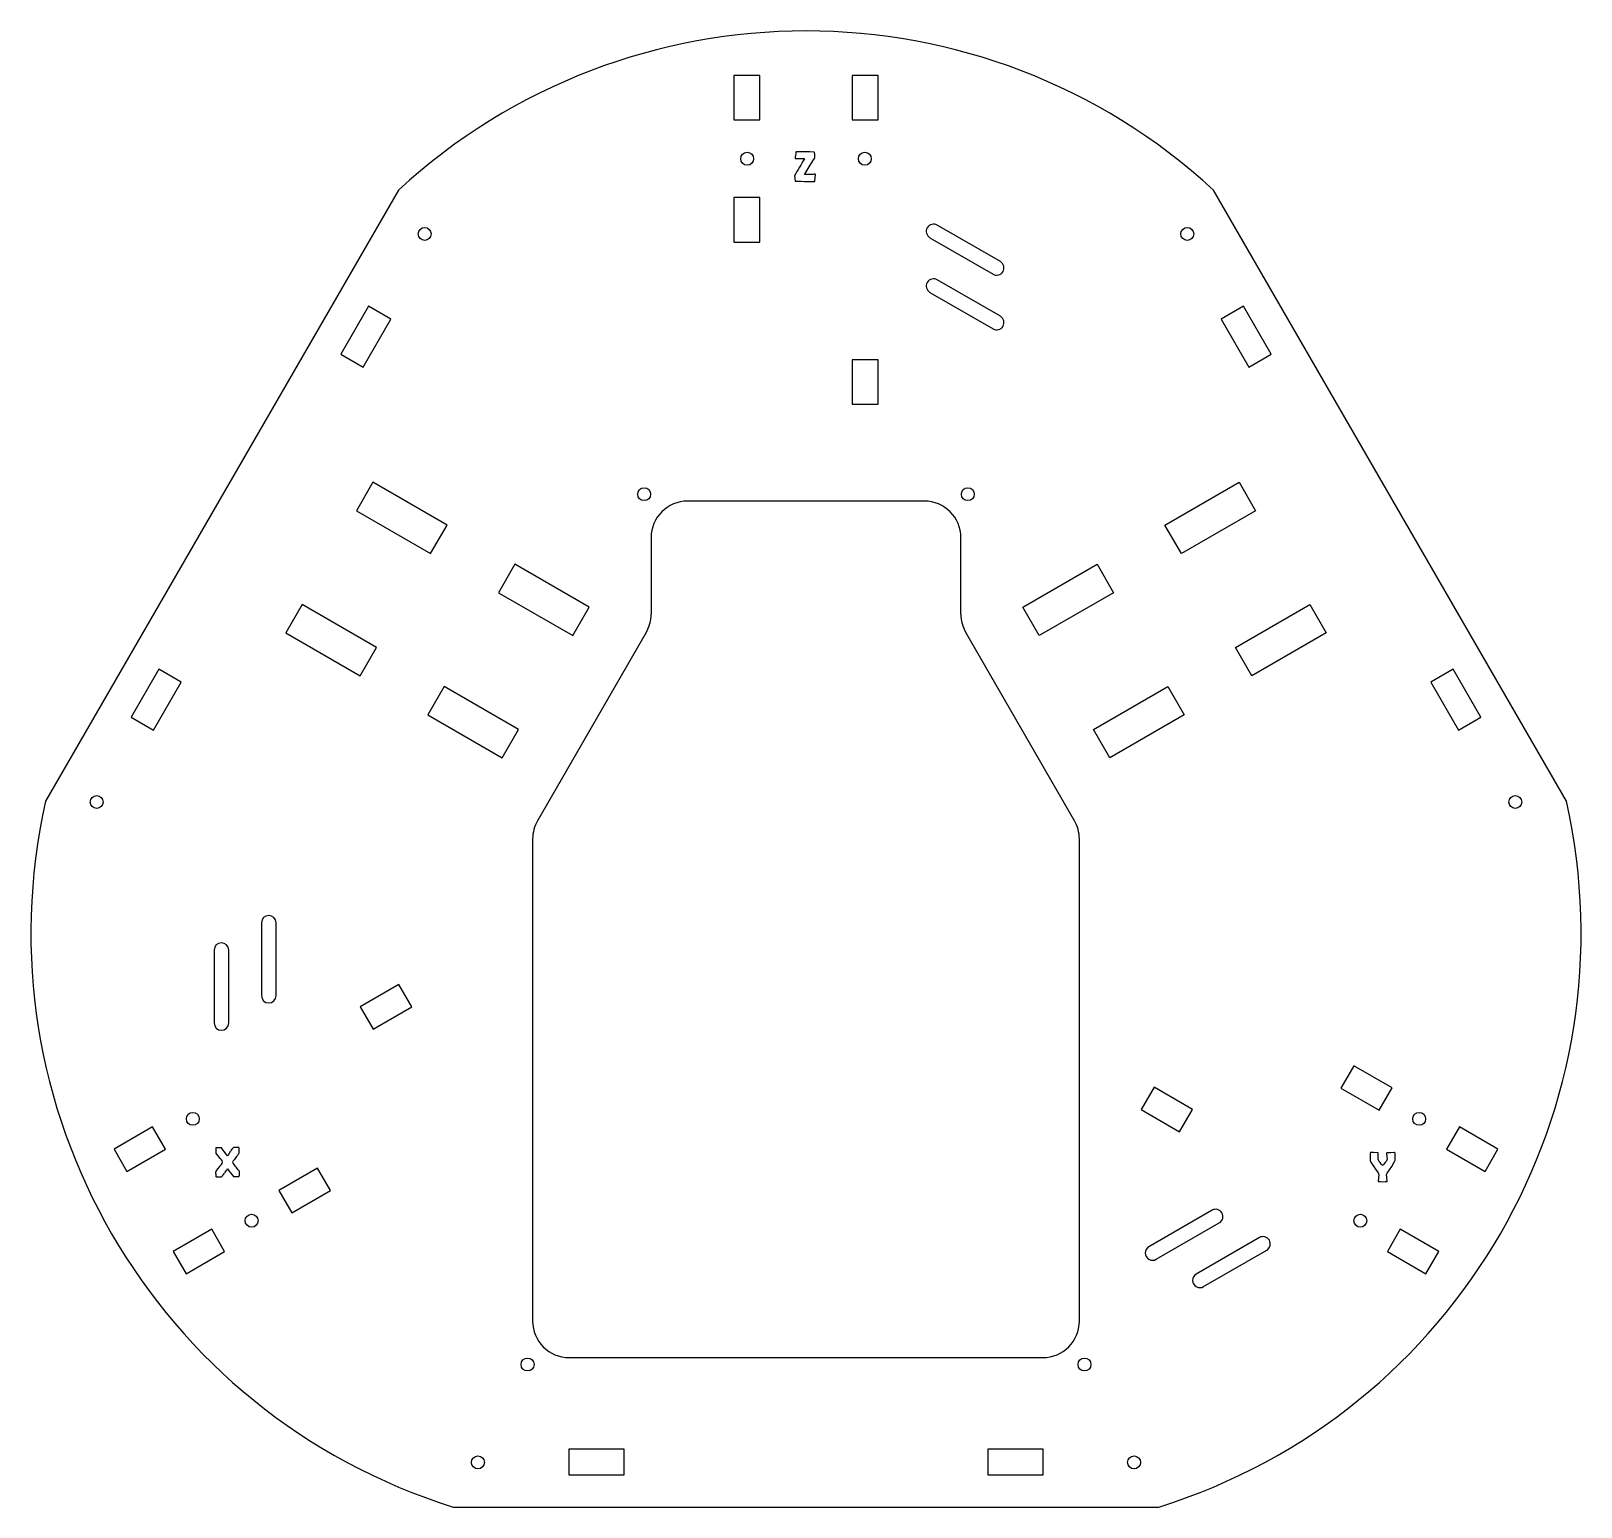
# Model space of a CAD drawing. Extents: x -213 to 213, y -185 to 220.
import ezdxf

# ---------------------------------------------------------------- set-up
doc = ezdxf.new("R2010")
doc.units = 0
doc.layers.get('0').update_dxf_attribs({"linetype": 'CONTINUOUS'})

msp = doc.modelspace()

# ---------------------------------------------------------------- linework, layer by layer
at = {"color": 7, "linetype": 'CONTINUOUS'}
for p, q in [((-19.78, 207.8), (-19.78, 195.6)), ((-12.7, 207.8), (-19.78, 207.8)), ((-12.7, 195.6), (-12.7, 207.8)), ((19.78, 207.8), (12.7, 207.8)), ((12.7, 207.8), (12.7, 195.6)), ((19.78, 195.6), (19.78, 207.8)), ((-19.78, 195.6), (-12.7, 195.6)), ((12.7, 195.6), (19.78, 195.6)), ((-2.88, 184.97), (-0.55, 184.97)), ((-111.81, 176.34), (-208.62, 8.66)), ((208.62, 8.66), (111.81, 176.34)), ((-19.78, 174.3), (-19.78, 162.1)), ((-12.7, 174.3), (-19.78, 174.3)), ((-12.7, 162.1), (-12.7, 174.3)), ((53.32, 156.73), (36, 166.73)), ((-19.78, 162.1), (-12.7, 162.1)), ((34, 163.27), (51.32, 153.27)), ((53.32, 141.73), (36, 151.73)), ((34, 148.27), (51.32, 138.27)), ((-120.04, 144.48), (-127.64, 131.31)), ((-121.51, 127.77), (-113.91, 140.94)), ((-113.91, 140.94), (-120.04, 144.48)), ((120.04, 144.48), (113.91, 140.94)), ((113.91, 140.94), (121.51, 127.77)), ((127.64, 131.31), (120.04, 144.48)), ((-127.64, 131.31), (-121.51, 127.77)), ((19.78, 129.8), (12.7, 129.8)), ((12.7, 129.8), (12.7, 117.6)), ((19.78, 117.6), (19.78, 129.8)), ((121.51, 127.77), (127.64, 131.31)), ((12.7, 117.6), (19.78, 117.6)), ((-118.83, 96.18), (-123.33, 88.38)), ((-98.48, 84.43), (-118.83, 96.18)), ((98.48, 84.43), (118.83, 96.18)), ((118.83, 96.18), (123.33, 88.38)), ((32.5, 91), (-32.5, 91)), ((-123.33, 88.38), (-102.98, 76.63)), ((123.33, 88.38), (102.98, 76.63)), ((-102.98, 76.63), (-98.48, 84.43)), ((-42.5, 81), (-42.5, 59.97)), ((42.5, 59.97), (42.5, 81)), ((102.98, 76.63), (98.48, 84.43)), ((-79.86, 73.68), (-84.36, 65.88)), ((-59.51, 61.93), (-79.86, 73.68)), ((59.51, 61.93), (79.86, 73.68)), ((79.86, 73.68), (84.36, 65.88)), ((-84.36, 65.88), (-64.01, 54.13)), ((84.36, 65.88), (64.01, 54.13)), ((-138.21, 62.62), (-142.71, 54.82)), ((-117.86, 50.87), (-138.21, 62.62)), ((-64.01, 54.13), (-59.51, 61.93)), ((64.01, 54.13), (59.51, 61.93)), ((117.86, 50.87), (138.21, 62.62)), ((138.21, 62.62), (142.71, 54.82)), ((-142.71, 54.82), (-122.36, 43.07)), ((-43.84, 54.97), (-73.66, 3.32)), ((73.66, 3.32), (43.84, 54.97)), ((142.71, 54.82), (122.36, 43.07)), ((-122.36, 43.07), (-117.86, 50.87)), ((122.36, 43.07), (117.86, 50.87)), ((-177.54, 44.89), (-185.14, 31.72)), ((-171.41, 41.35), (-177.54, 44.89)), ((177.54, 44.89), (171.41, 41.35)), ((185.14, 31.72), (177.54, 44.89)), ((-179.01, 28.18), (-171.41, 41.35)), ((-99.24, 40.12), (-103.74, 32.32)), ((-78.88, 28.37), (-99.24, 40.12)), ((78.88, 28.37), (99.24, 40.12)), ((99.24, 40.12), (103.74, 32.32)), ((171.41, 41.35), (179.01, 28.18)), ((-185.14, 31.72), (-179.01, 28.18)), ((-103.74, 32.32), (-83.38, 20.57)), ((103.74, 32.32), (83.38, 20.57)), ((179.01, 28.18), (185.14, 31.72)), ((-83.38, 20.57), (-78.88, 28.37)), ((83.38, 20.57), (78.88, 28.37)), ((-75, -1.68), (-75, -134)), ((75, -134), (75, -1.68)), ((-149.4, -24.69), (-149.4, -44.69)), ((-145.4, -44.69), (-145.4, -24.69)), ((-162.39, -32.19), (-162.39, -52.19)), ((-158.39, -52.19), (-158.39, -32.19)), ((-111.73, -41.67), (-122.3, -47.77)), ((-108.19, -47.8), (-111.73, -41.67)), ((-122.3, -47.77), (-118.76, -53.9)), ((-118.76, -53.9), (-108.19, -47.8)), ((150.27, -63.92), (146.73, -70.05)), ((160.84, -70.02), (150.27, -63.92)), ((95.49, -69.8), (91.95, -75.93)), ((106.06, -75.9), (95.49, -69.8)), ((146.73, -70.05), (157.3, -76.15)), ((157.3, -76.15), (160.84, -70.02)), ((91.95, -75.93), (102.52, -82.03)), ((102.52, -82.03), (106.06, -75.9)), ((-179.28, -80.67), (-189.85, -86.77)), ((-175.74, -86.8), (-179.28, -80.67)), ((179.28, -80.67), (175.74, -86.8)), ((189.85, -86.77), (179.28, -80.67)), ((-189.85, -86.77), (-186.31, -92.9)), ((-186.31, -92.9), (-175.74, -86.8)), ((-155.71, -86.38), (-157.07, -86.38)), ((-155.54, -87.91), (-155.54, -86.49)), ((154.82, -87.94), (154.82, -89.99)), ((157, -89.64), (157, -87.91)), ((159.47, -87.82), (159.34, -87.82)), ((161.61, -89.8), (161.61, -88.02)), ((175.74, -86.8), (186.31, -92.9)), ((186.31, -92.9), (189.85, -86.77)), ((-134.03, -92.05), (-144.6, -98.15)), ((-130.49, -98.18), (-134.03, -92.05)), ((-156.08, -94.35), (-155.85, -94.35)), ((-144.6, -98.15), (-141.06, -104.28)), ((-141.06, -104.28), (-130.49, -98.18)), ((111.4, -103.58), (94.08, -113.58)), ((-163.04, -108.8), (-173.61, -114.9)), ((-159.5, -114.93), (-163.04, -108.8)), ((96.08, -117.04), (113.4, -107.04)), ((163.04, -108.8), (159.5, -114.93)), ((173.61, -114.9), (163.04, -108.8)), ((124.39, -111.08), (107.07, -121.08)), ((109.07, -124.54), (126.39, -114.54)), ((-173.61, -114.9), (-170.07, -121.03)), ((-170.07, -121.03), (-159.5, -114.93)), ((159.5, -114.93), (170.07, -121.03)), ((170.07, -121.03), (173.61, -114.9)), ((-65, -144), (65, -144)), ((-49.9, -169.12), (-65.1, -169.12)), ((-65.1, -169.12), (-65.1, -176.2)), ((-49.9, -176.2), (-49.9, -169.12)), ((65.1, -169.12), (49.9, -169.12)), ((49.9, -169.12), (49.9, -176.2)), ((65.1, -176.2), (65.1, -169.12)), ((-65.1, -176.2), (-49.9, -176.2)), ((49.9, -176.2), (65.1, -176.2)), ((-96.81, -185), (96.81, -185))]:
    msp.add_line(p, q, dxfattribs=at)
at = {"color": 7, "linetype": 'CONTINUOUS', "flags": 128}
for points in [[(-2.62, 186.84), (-2.66, 186.83), (-2.7, 186.82), (-2.73, 186.8), (-2.75, 186.77), (-2.76, 186.74)], [(2.16, 186.79), (1.03, 186.8), (-0.6, 186.82), (-2.62, 186.84)], [(-0.55, 184.97), (-0.49, 184.97), (-0.45, 184.95), (-0.43, 184.94), (-0.42, 184.93), (-0.42, 184.91), (-0.41, 184.89)], [(0.88, 182.71), (1.89, 184.34), (2.35, 185.05)], [(2.45, 185.34), (2.42, 186.17), (2.34, 186.62)], [(2.35, 185.05), (2.43, 185.23), (2.45, 185.34)], [(-3.09, 179.95), (-3.04, 179.3), (-3, 178.92)], [(-3, 178.92), (-2.99, 178.88), (-2.96, 178.84), (-2.92, 178.82), (-2.85, 178.8), (-2.76, 178.79)], [(-0.39, 180.58), (0.07, 181.4), (0.88, 182.71)], [(1.42, 180.63), (0.58, 180.61), (-0.31, 180.61)], [(0.19, 178.73), (1.39, 178.69), (2.27, 178.67)], [(1.98, 180.66), (1.59, 180.64), (1.42, 180.63)], [(2.48, 180.73), (2.23, 180.71), (1.98, 180.66)], [(2.45, 178.79), (2.55, 179.8), (2.57, 180.61)], [(2.57, 180.61), (2.57, 180.65), (2.56, 180.68), (2.55, 180.71), (2.52, 180.73), (2.48, 180.73)], [(-161.75, -86.44), (-161.84, -86.45), (-161.91, -86.47), (-161.93, -86.48), (-161.95, -86.5), (-161.96, -86.53), (-161.96, -86.55)], [(-161.96, -86.55), (-161.92, -86.93), (-161.89, -87.21)], [(-161.89, -87.21), (-161.9, -87.32), (-161.91, -87.47)], [(-161.91, -87.47), (-161.91, -87.68), (-161.91, -87.81)], [(-161.91, -87.81), (-161.89, -87.96), (-161.86, -88.05)], [(-161.86, -88.05), (-161.31, -88.73), (-160.88, -89.26)], [(-161.02, -86.46), (-161.44, -86.45), (-161.75, -86.44)], [(-160.39, -86.45), (-160.73, -86.46), (-161.02, -86.46)], [(-155.54, -86.49), (-155.54, -86.46), (-155.55, -86.44), (-155.56, -86.42), (-155.58, -86.41), (-155.63, -86.39), (-155.71, -86.38)], [(154.89, -87.74), (154.87, -87.74), (154.86, -87.75), (154.85, -87.77), (154.84, -87.79), (154.82, -87.85), (154.82, -87.94)], [(156.88, -87.82), (155.73, -87.77), (154.89, -87.74)], [(159.34, -87.82), (159.33, -87.82), (159.32, -87.83), (159.32, -87.84), (159.31, -87.87), (159.3, -87.95)], [(159.3, -87.95), (159.38, -88.94), (159.42, -89.66)], [(161.49, -87.74), (160.32, -87.79), (159.47, -87.82)], [(161.61, -88.02), (161.6, -87.9), (161.58, -87.81), (161.56, -87.78), (161.54, -87.76), (161.52, -87.74), (161.49, -87.74)], [(-160.88, -91.55), (-161.8, -92.71), (-161.86, -92.78), (-161.86, -92.79), (-161.86, -92.79)], [(154.95, -90.36), (156.21, -92.26), (156.95, -93.31)], [(156.95, -93.31), (157.09, -93.55), (157.12, -93.73)], [(158.21, -91.34), (157.84, -90.94), (157.51, -90.5)], [(158.87, -90.51), (158.46, -91.05), (158.21, -91.34)], [(159.46, -93.36), (160.75, -91.57), (161.5, -90.24)], [(161.5, -90.24), (161.59, -90.02), (161.61, -89.8)], [(-161.96, -93.63), (-161.9, -94.23), (-161.9, -94.31), (-161.9, -94.32), (-161.9, -94.33), (-161.89, -94.34), (-161.87, -94.36), (-161.83, -94.37), (-161.4, -94.43), (-160.78, -94.44)], [(-157.04, -94.33), (-156.47, -94.35), (-156.08, -94.35)], [(-155.48, -94.23), (-155.45, -93.98), (-155.44, -93.61)], [(157.12, -93.73), (157.05, -94.77), (157, -95.57)], [(157.15, -95.71), (157.58, -95.73), (158.17, -95.74)], [(158.17, -95.74), (158.9, -95.73), (159.21, -95.71)], [(159.42, -95.57), (159.35, -94.55), (159.3, -93.77)]]:
    msp.add_lwpolyline(points, dxfattribs=at)
at = {"color": 7, "linetype": 'CONTINUOUS'}
for centre, radius in [((-16.14, 184.95), 1.78), ((16.14, 184.95), 1.78), ((-104.61, 164.32), 1.77), ((104.61, 164.32), 1.78), ((-44.4, 92.9), 1.77), ((44.4, 92.9), 1.77), ((-194.61, 8.44), 1.78), ((194.61, 8.44), 1.78), ((-168.24, -78.5), 1.77), ((168.24, -78.5), 1.77), ((-152.1, -106.45), 1.78), ((152.1, -106.45), 1.77), ((-76.4, -145.9), 1.78), ((76.4, -145.9), 1.77), ((-90, -172.76), 1.78), ((90, -172.76), 1.78)]:
    msp.add_circle(centre, radius, dxfattribs=at)
for centre, radius, start, end in [((0, 55), 165, 47.3414, 132.6586), ((84.75, 131.79), 100.37, 148.0518, 151.1047), ((178.93, 158.97), 183.79, 171.3101, 171.8255), ((-2.89, 185.09), 0.113, 172.8577, 274.8429), ((2.14, 186.58), 0.21, 10.6046, 84.1902), ((6.56, 181), 9.71, 184.2013, 186.1498), ((2.19, 344.92), 166.2, 268.2942, 269.311), ((-0.32, 180.51), 0.104, 81.9036, 133.4063), ((2.27, 178.86), 0.191, 269.4638, 338.8833), ((35, 165), 2, 60, 240), ((52.32, 155), 2, 240, 60), ((35, 150), 2, 60, 240), ((52.32, 140), 2, 240, 60), ((-32.5, 81), 10, 90, 180), ((32.5, 81), 10, 0, 90), ((-52.5, 59.97), 10, 330, 0), ((52.5, 59.97), 10, 180, 210), ((-47.63, -27.5), 165, 167.3414, 252.6586), ((47.63, -27.5), 165, 287.3414, 12.6586), ((-65, -1.68), 10, 150, 180), ((65, -1.68), 10, 0, 30), ((-147.4, -24.69), 2, 0, 180), ((-160.39, -32.19), 2, 0, 180), ((-147.4, -44.69), 2, 180, 0), ((-160.39, -52.19), 2, 180, 0), ((-162.63, -91.4), 2.77, 21.7888, 50.602), ((-201.41, -119.76), 52.84, 36.1204, 39.0813), ((-163.81, -84.06), 6.83, 318.1736, 330.3003), ((-155.63, -88.32), 2.41, 126.4452, 158.5434), ((-40.59, -175.71), 144.64, 142.6262, 143.8385), ((156.9, -87.92), 0.101, 0.944, 101.3573), ((-160.44, -93.38), 1.54, 157.4413, 189.2771), ((-162.93, -89.25), 3.08, 311.6844, 338.5436), ((-163.09, -91.47), 4.01, 313.4214, 331.9803), ((-152.38, -97.6), 8.34, 139.356, 149.3717), ((-136.86, -77.07), 26.56, 214.6549, 220.5468), ((-154.56, -89.22), 3.03, 202.087, 229.3164), ((-296.52, -204.4), 179.82, 38.3703, 38.8799), ((-156.72, -93.33), 1.31, 347.7001, 25.1357), ((155.58, -89.92), 0.77, 185.1277, 214.1885), ((158.7, -89.22), 1.75, 194.068, 227.3075), ((157.69, -89.12), 1.82, 310.2926, 342.5748), ((160.05, -93.83), 0.749, 141.4524, 175.5259), ((-160.66, -93.6), 0.85, 262.2064, 292.466), ((-155.78, -93.93), 0.43, 260.7828, 315.1709), ((157.14, -95.57), 0.144, 177.5094, 271.0482), ((159.18, -94.94), 0.776, 272.1483, 282.7586), ((159.32, -95.59), 0.109, 289.1824, 10.7145), ((112.4, -105.31), 2, 300, 120), ((95.08, -115.31), 2, 120, 300), ((125.39, -112.81), 2, 300, 120), ((108.07, -122.81), 2, 120, 300), ((-65, -134), 10, 180, 270), ((65, -134), 10, 270, 0)]:
    msp.add_arc(centre, radius, start, end, dxfattribs=at)

doc.saveas('drawing.dxf')
